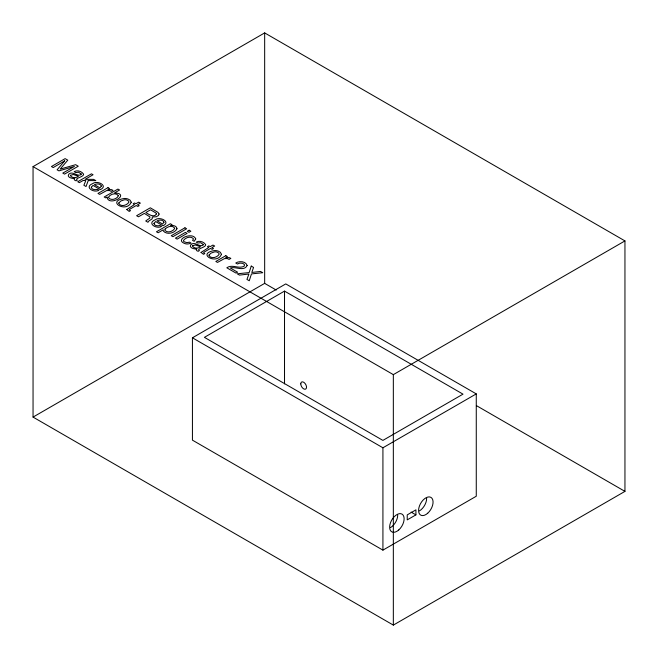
<?xml version="1.0" encoding="UTF-8"?>
<svg xmlns="http://www.w3.org/2000/svg" width="658" height="658" viewBox="0 0 658 658"><rect width="100%" height="100%" fill="white"/><g stroke="black" fill="none" stroke-linecap="round" stroke-linejoin="round"><path stroke-width="0.99" d="M33.048 166.622L264.664 32.9L624.952 240.91L624.952 491.378L393.336 625.1L33.048 417.09L33.048 166.622L393.336 374.632L624.952 240.91M33.048 417.09L264.664 283.368L276.228 290.046M192.432 337.801L285.769 283.911L476.269 393.895L476.269 496.239L382.923 550.129L192.432 440.144L192.432 337.801L382.923 447.785L476.269 393.895M284.519 291.107L204.416 337.348L382.898 440.399L463.002 394.15L284.519 291.107L284.519 383.877M415.914 514.877L407.228 519.886L407.228 514.877L415.914 509.86L415.914 514.877L411.11 512.097M476.392 405.608L624.952 491.378M393.336 374.632L393.336 625.1M382.923 447.785L382.923 550.129M264.664 32.9L264.664 283.368M397.712 515.082A10.232 5.906 -60 0 1 390.474 527.617M426.655 498.369A10.232 5.906 -60 0 1 419.417 510.904M195.739 238.936L194.184 241.305L192.555 240.359L193.411 239.084L193.172 238.418C190.368 235.86 185.589 237.571 183.607 240.334A2.912 1.678 0 0 0 184.001 241.675L186.864 242.67L189.463 242.144L191.091 243.09L188.879 243.797A4.845 2.796 0 0 1 185.786 243.847C172.783 240.08 192.736 231.007 195.739 238.936M126.755 209.515L129.182 211.424L130.506 210.659L129.338 209.902L129.684 209.293L136.206 205.535L137.802 206.456L139.167 205.658L137.571 204.737L140.36 203.133L138.665 202.154L135.877 203.758L134.528 202.977L133.155 203.774L134.503 204.556L126.755 209.515M201.052 252.409L203.487 254.325L204.811 253.56L203.643 252.804L203.988 252.195L210.511 248.428L212.098 249.349L213.472 248.559L211.876 247.638L214.664 246.026L212.97 245.047L210.182 246.66L208.825 245.878L207.459 246.668L208.808 247.449L201.052 252.409M91.306 187.226C91.61 189.734 95.278 190.006 97.236 189.364L98.881 190.318C93.798 193.246 83.772 187.004 92.803 183.557C97.145 179.988 108.734 185.778 100.345 189.636L93.033 185.408L91.306 187.226M153.939 223.391C154.235 225.891 157.904 226.163 159.861 225.521L161.514 226.475C156.423 229.403 146.397 223.161 155.428 219.714C159.771 216.145 171.36 221.935 162.978 225.793L155.658 221.565L153.939 223.391M81.214 174.008L81.164 174.559C77.48 177.232 72.693 170.422 68.761 174.222C66.384 177.364 72.512 178.828 74.757 178.474L74.124 179.182L74.773 180.259L76.098 180.835L77.331 180.111C73.721 178.425 83.352 177.125 83.591 174.51L83.5 174.016C81.534 171.195 77.233 169.854 74.148 171.639L75.711 172.544L78.549 172.223L81.214 174.008M203.289 244.48L203.24 245.039C199.555 247.712 194.768 240.894 190.836 244.702C188.451 247.844 194.587 249.308 196.832 248.954L196.199 249.653L196.849 250.739L198.173 251.307L199.407 250.591C195.796 248.905 205.428 247.605 205.666 244.99L205.576 244.496C203.61 241.675 199.308 240.334 196.224 242.119L197.787 243.024L200.624 242.703L203.289 244.48M118.818 202.968L118.761 203.47C120.875 207.237 127.372 205.345 128.976 202.031L128.442 200.929L126.936 200.04A3.232 1.867 0 0 0 124.313 199.802L120.784 201.027L118.818 202.968M209.055 255.065L208.989 255.559C211.103 259.334 217.601 257.442 219.204 254.12L218.678 253.017L217.165 252.137A3.232 1.867 0 0 0 214.541 251.891L211.012 253.124L209.055 255.065M159.096 214.023L158.438 215.511L156.226 216.778L152.269 216.984L152.237 218.76L148.543 221.277L147.992 222.289L145.714 220.973L149.711 218.152L149.983 216.943L144.349 213.398L138.468 216.786L136.617 215.717L150.312 207.813L157.969 212.361L159.096 214.023M118.374 195.755C117.083 199.094 110.996 201.044 108.603 197.721L108.57 197.112C110.24 193.995 116.359 192.202 118.374 195.755M107.007 197.153C108.841 207.286 131.082 193.896 114.591 192.868L119.559 189.998L117.93 189.06L104.178 196.997L105.732 197.885L107.007 197.153M131.213 202.22C126.599 213.414 105.773 201.323 124.313 198.477A5.832 3.364 0 0 1 128.121 199.061L130.087 200.172L131.213 202.22M221.442 254.317C216.836 265.511 196.002 253.412 214.541 250.566A5.832 3.364 0 0 1 218.349 251.15L220.315 252.269L221.442 254.317M70.587 175.283L70.488 175.793C72.199 178.26 76.238 178.071 78.434 176.262L73.277 174.469L70.587 175.283M192.662 245.763L192.564 246.273C194.274 248.74 198.313 248.551 200.509 246.742L195.352 244.949L192.662 245.763M101.357 186.049L99.958 187.867L94.407 184.668C96.512 183.582 100.361 183.409 101.357 186.049M163.982 222.207L162.584 224.024L157.04 220.825C159.137 219.739 162.987 219.566 163.982 222.207M156.489 213.916C154.227 218.143 148.453 214.311 145.895 212.501L150.575 209.803L155.888 212.953L156.489 213.916M247.153 265.495C243.978 271.869 235.498 266.235 230.275 267.962L237.571 272.173L235.983 273.086L226.813 267.798C232.241 263.809 239.167 269.509 244.389 265.964L244.365 264.434L242.613 263.315L239.8 263.101L237.464 263.998L235.761 263.011C239.175 260.782 245.796 261.127 247.153 265.495M176.986 228.721C174.839 233.302 166.68 235.153 163.283 230.933L163.25 229.798L158.15 232.751L156.464 231.781L170.389 223.736L172.026 224.682L170.702 225.447C173.029 225.233 176.788 225.834 176.986 228.721M251.241 266.079L249.16 272.585L237.234 273.81L239.471 275.102L248.897 274.041L246.956 279.428L249.259 280.752L251.463 273.917L262.739 272.716L260.527 271.441L251.817 272.461L253.56 267.419L251.241 266.079M88.238 180.572L86.025 186.51L83.879 185.276L85.803 180.563L83.105 180.498L79.355 182.661L77.743 181.731L91.446 173.819L93.058 174.757L85.104 179.346L93.65 179.379L95.797 180.621L88.238 180.572M165.084 229.066L164.845 230.267C167.297 233.425 172.824 231.624 174.617 228.622L174.6 228.013C172.289 224.847 167.329 226.681 165.084 229.066M64.706 160.865L57.09 169.805L58.924 170.866L74.387 166.449L62.798 173.103L64.558 174.115L78.261 166.211L75.629 164.689L60.141 169.122L67.782 160.165L65.126 158.627L51.431 166.54L53.199 167.56L64.706 160.865M107.986 187.662L98.001 193.427L99.679 194.39L106.596 190.598L109.425 190.507L111.251 191.379L113.02 190.359L111.408 189.586L107.854 189.578L109.582 188.575L107.986 187.662M184.947 227.808L171.244 235.712L172.931 236.683L186.625 228.77L184.947 227.808M185.383 232.397L175.447 238.138L177.15 239.125L187.094 233.384L185.383 232.397M189.142 230.226L187.242 231.328L188.945 232.307L190.853 231.213L189.142 230.226M225.817 255.691L215.832 261.456L217.51 262.419L224.427 258.627L227.257 258.536L229.083 259.416L230.851 258.388L229.239 257.615L225.686 257.607L227.413 256.612L225.817 255.691M398.756 529.953A10.232 5.906 -60 0 0 401.997 514.095A10.232 5.906 -60 0 0 389.89 524.837A10.232 5.906 -60 0 0 398.756 529.953M427.7 513.24A10.232 5.906 -60 0 0 430.949 497.382A10.232 5.906 -60 0 0 418.833 508.124A10.232 5.906 -60 0 0 427.7 513.24M300.78 383.885A4.063 2.344 60 0 0 305.09 389.248A4.063 2.344 60 0 0 305.09 383.499A4.063 2.344 60 0 0 300.78 383.885"/></g></svg>
